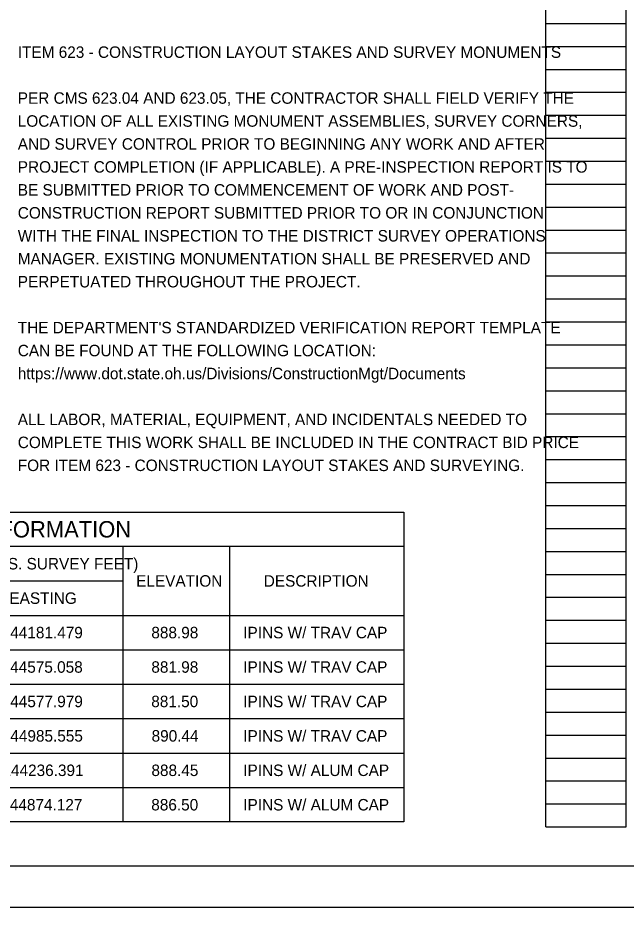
# Model space of a CAD drawing. Extents: x 0 to 34, y 0 to 22.
# Drawn here: x 17.24 to 24.66, y 0 to 10.85 of the extents above; entities that cross this region are included whole.
import ezdxf

# ---------------------------------------------------------------- set-up
doc = ezdxf.new("R2010")
doc.units = 0
for name, color, linetype in [('SH_Border', 7, 'Continuous'), ('SH_Cut_Line', 7, 'Continuous'), ('SH_Data', 7, 'Continuous'), ('SH_Text', 7, 'Continuous')]:
    doc.layers.add(name, color=color, linetype=linetype)

msp = doc.modelspace()

# ---------------------------------------------------------------- linework, layer by layer
at = {"layer": 'SH_Border'}
msp.add_lwpolyline([(1.5, 21.5), (33.5, 21.5), (33.5, 0.5), (1.5, 0.5)], close=True, dxfattribs=at)
at = {"layer": 'SH_Cut_Line'}
msp.add_lwpolyline([(0, 0), (34, 0), (34, 22), (0, 22)], close=True, dxfattribs=at)
at = {"layer": 'SH_Data'}
for p, q in [((23.68, 0.98), (23.68, 21.14)), ((24.66, 0.98), (24.66, 21.14)), ((23.68, 10.78), (24.66, 10.78)), ((23.68, 10.5), (24.66, 10.5)), ((23.68, 10.22), (24.66, 10.22)), ((23.68, 9.94), (24.66, 9.94)), ((23.68, 9.66), (24.66, 9.66)), ((23.68, 9.38), (24.66, 9.38)), ((23.68, 9.1), (24.66, 9.1)), ((23.68, 8.82), (24.66, 8.82)), ((23.68, 8.54), (24.66, 8.54)), ((23.68, 8.26), (24.66, 8.26)), ((23.68, 7.98), (24.66, 7.98)), ((23.68, 7.7), (24.66, 7.7)), ((23.68, 7.42), (24.66, 7.42)), ((23.68, 7.14), (24.66, 7.14)), ((23.68, 6.86), (24.66, 6.86)), ((23.68, 6.58), (24.66, 6.58)), ((23.68, 6.3), (24.66, 6.3)), ((23.68, 6.02), (24.66, 6.02)), ((23.68, 5.74), (24.66, 5.74)), ((23.68, 5.46), (24.66, 5.46)), ((23.68, 5.18), (24.66, 5.18)), ((23.68, 4.9), (24.66, 4.9)), ((23.68, 4.62), (24.66, 4.62)), ((21.95, 4.4), (9.3, 4.4)), ((18.525, 1.04), (18.525, 4.4)), ((19.825, 1.04), (19.825, 4.4)), ((23.68, 4.34), (24.66, 4.34)), ((23.68, 4.06), (24.66, 4.06)), ((10.525, 3.98), (18.525, 3.98)), ((23.68, 3.78), (24.66, 3.78)), ((9.3, 3.56), (21.95, 3.56)), ((23.68, 3.5), (24.66, 3.5)), ((23.68, 3.22), (24.66, 3.22)), ((9.3, 3.14), (21.95, 3.14)), ((23.68, 2.94), (24.66, 2.94)), ((9.3, 2.72), (21.95, 2.72)), ((23.68, 2.66), (24.66, 2.66)), ((9.3, 2.3), (21.95, 2.3)), ((23.68, 2.38), (24.66, 2.38)), ((23.68, 2.1), (24.66, 2.1)), ((9.3, 1.88), (21.95, 1.88)), ((23.68, 1.82), (24.66, 1.82)), ((23.68, 1.54), (24.66, 1.54)), ((9.3, 1.46), (21.95, 1.46)), ((23.68, 1.26), (24.66, 1.26)), ((23.68, 0.98), (24.66, 0.98))]:
    msp.add_line(p, q, dxfattribs=at)
msp.add_lwpolyline([(9.3, 4.82), (21.95, 4.82), (21.95, 1.04), (9.3, 1.04)], close=True, dxfattribs=at)

# ---------------------------------------------------------------- texts
for s, height, p in [('PRIMARY PROJECT CONTROL INFORMATION', 0.2, (12.753, 4.51)), ('GROUND COORDINATES (U.S. SURVEY FEET)', 0.14, (14.56, 4.12)), ('ELEVATION', 0.14, (18.684, 3.91)), ('DESCRIPTION', 0.14, (20.24, 3.91)), ('EASTING', 0.14, (17.138, 3.7)), ('2144181.479', 0.14, (16.94, 3.28)), ('888.98', 0.14, (18.869, 3.28)), ('IPINS W/ TRAV CAP', 0.14, (19.99, 3.28)), ('2144575.058', 0.14, (16.939, 2.86)), ('881.98', 0.14, (18.869, 2.86)), ('IPINS W/ TRAV CAP', 0.14, (19.99, 2.86)), ('2144577.979', 0.14, (16.94, 2.44)), ('881.50', 0.14, (18.868, 2.44)), ('IPINS W/ TRAV CAP', 0.14, (19.99, 2.44)), ('2144985.555', 0.14, (16.941, 2.02)), ('890.44', 0.14, (18.872, 2.02)), ('IPINS W/ TRAV CAP', 0.14, (19.99, 2.02)), ('2144236.391', 0.14, (16.949, 1.6)), ('888.45', 0.14, (18.87, 1.6)), ('IPINS W/ ALUM CAP', 0.14, (19.99, 1.6)), ('2144874.127', 0.14, (16.935, 1.18)), ('886.50', 0.14, (18.868, 1.18)), ('IPINS W/ ALUM CAP', 0.14, (19.99, 1.18))]:
    msp.add_text(s, height=height, rotation=360, dxfattribs=at).set_placement(p)
at = {"layer": 'SH_Text'}
for s, p in [('ITEM 623 - CONSTRUCTION LAYOUT STAKES AND SURVEY MONUMENTS', (17.24, 10.36)), ('PER CMS 623.04 AND 623.05, THE CONTRACTOR SHALL FIELD VERIFY THE', (17.24, 9.8)), ('LOCATION OF ALL EXISTING MONUMENT ASSEMBLIES, SURVEY CORNERS,', (17.24, 9.52)), ('AND SURVEY CONTROL PRIOR TO BEGINNING ANY WORK AND AFTER', (17.24, 9.24)), ('PROJECT COMPLETION (IF APPLICABLE). A PRE-INSPECTION REPORT IS TO', (17.24, 8.96)), ('BE SUBMITTED PRIOR TO COMMENCEMENT OF WORK AND POST-', (17.24, 8.68)), ('CONSTRUCTION REPORT SUBMITTED PRIOR TO OR IN CONJUNCTION', (17.24, 8.4)), ('WITH THE FINAL INSPECTION TO THE DISTRICT SURVEY OPERATIONS', (17.24, 8.12)), ('MANAGER. EXISTING MONUMENTATION SHALL BE PRESERVED AND', (17.24, 7.84)), ('PERPETUATED THROUGHOUT THE PROJECT.', (17.24, 7.56)), ("THE DEPARTMENT'S STANDARDIZED VERIFICATION REPORT TEMPLATE", (17.24, 7)), ('CAN BE FOUND AT THE FOLLOWING LOCATION:', (17.24, 6.72)), ('https://www.dot.state.oh.us/Divisions/ConstructionMgt/Documents', (17.24, 6.44)), ('ALL LABOR, MATERIAL, EQUIPMENT, AND INCIDENTALS NEEDED TO ', (17.24, 5.88)), ('COMPLETE THIS WORK SHALL BE INCLUDED IN THE CONTRACT BID PRICE', (17.24, 5.6)), ('FOR ITEM 623 - CONSTRUCTION LAYOUT STAKES AND SURVEYING.', (17.24, 5.32))]:
    msp.add_text(s, height=0.14, dxfattribs=at).set_placement(p)

doc.saveas('drawing.dxf')
